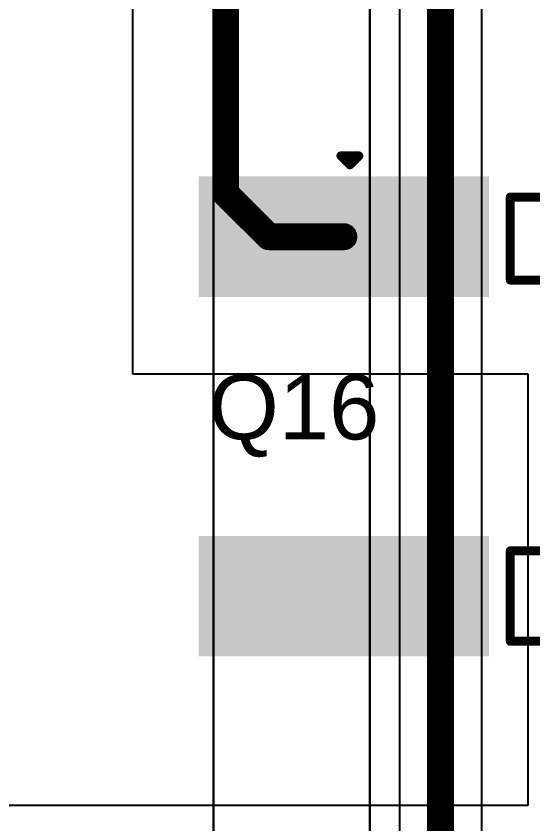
# Model space of a CAD drawing. Header units: inches. Extents: x 0 to 5379, y 0 to 5429.
# Drawn here: x 174.36 to 181.66, y 34.2 to 45.62 of the extents above; entities that cross this region are included whole.
import ezdxf

# ---------------------------------------------------------------- set-up
doc = ezdxf.new("R2010")
doc.units = ezdxf.units.IN
for name, color, linetype in [('Bottom Layer', 5, 'Continuous'), ('SIG 01', 90, 'Continuous'), ('Top Layer', 1, 'Continuous'), ('Top Overlay', 2, 'Continuous'), ('Top Paste', 8, 'Continuous'), ('Top Solder', 216, 'Continuous')]:
    doc.layers.add(name, color=color, linetype=linetype)
doc.styles.add('Arial', font='', dxfattribs={"height": 0.2})
doc.styles.get('Arial').set_extended_font_data('Arial')

# ---------------------------------------------------------------- blocks, each defined once
blk = doc.blocks.new('H2PAK_2_759')
at = {"layer": 'Top Layer'}
for points in [[(-3.34, -3.578), (-1.74, -3.578), (-1.74, -7.578), (-3.34, -7.578)], [(1.74, -3.578), (3.34, -3.578), (3.34, -7.578), (1.74, -7.578)]]:
    blk.add_hatch(color=1, dxfattribs=at).paths.add_polyline_path(points)
at = {"layer": 'Top Paste'}
for points in [[(-3.34, -3.578), (-1.74, -3.578), (-1.74, -7.578), (-3.34, -7.578)], [(1.74, -3.578), (3.34, -3.578), (3.34, -7.578), (1.74, -7.578)]]:
    blk.add_hatch(color=8, dxfattribs=at).paths.add_polyline_path(points)
at = {"layer": 'Top Solder'}
for points in [[(-3.391, -3.528), (-1.689, -3.528), (-1.689, -7.629), (-3.391, -7.629)], [(1.689, -3.528), (3.391, -3.528), (3.391, -7.629), (1.689, -7.629)]]:
    blk.add_hatch(color=216, dxfattribs=at).paths.add_polyline_path(points)
at = {"layer": 'Top Overlay'}
for points in [[(-3.1, -3.225, 0.127, 0.127, 0), (-3.1, -1.725, 0.127, 0.127, 0)], [(-1.927, -3.225, 0.127, 0.127, 0), (-1.927, -1.725, 0.127, 0.127, 0)], [(1.9, -3.225, 0.127, 0.127, 0), (1.9, -1.725, 0.127, 0.127, 0)], [(3.178, -3.225, 0.127, 0.127, 0), (3.178, -1.725, 0.127, 0.127, 0)], [(-1.927, -3.225, 0.127, 0.127, 0), (-3.1, -3.225, 0.127, 0.127, 0)], [(3.178, -3.225, 0.127, 0.127, 0), (1.9, -3.225, 0.127, 0.127, 0)], [(-3.556, -5.493, 0.127, 0.127, 0), (-3.683, -5.366, 0.127, 0.127, 0)], [(-3.683, -5.62, 0.127, 0.127, 0), (-3.683, -5.366, 0.127, 0.127, 0)], [(-3.683, -5.62, 0.127, 0.127, 0), (-3.556, -5.493, 0.127, 0.127, 0)]]:
    blk.add_lwpolyline(points, format="xyseb", dxfattribs=at)
for points in [[(-3.132, -3.225, 0.0635, 0.0635, 1), (-3.068, -3.225, 0.0635, 0.0635, 1)], [(-3.132, -3.225, 0.0635, 0.0635, 1), (-3.068, -3.225, 0.0635, 0.0635, 1)], [(-1.959, -3.225, 0.0635, 0.0635, 1), (-1.896, -3.225, 0.0635, 0.0635, 1)], [(-1.959, -3.225, 0.0635, 0.0635, 1), (-1.896, -3.225, 0.0635, 0.0635, 1)], [(1.868, -3.225, 0.0635, 0.0635, 1), (1.932, -3.225, 0.0635, 0.0635, 1)], [(1.868, -3.225, 0.0635, 0.0635, 1), (1.932, -3.225, 0.0635, 0.0635, 1)], [(3.146, -3.225, 0.0635, 0.0635, 1), (3.21, -3.225, 0.0635, 0.0635, 1)], [(3.146, -3.225, 0.0635, 0.0635, 1), (3.21, -3.225, 0.0635, 0.0635, 1)], [(-3.714, -5.366, 0.0635, 0.0635, 1), (-3.651, -5.366, 0.0635, 0.0635, 1)], [(-3.714, -5.366, 0.0635, 0.0635, 1), (-3.651, -5.366, 0.0635, 0.0635, 1)], [(-3.587, -5.493, 0.0635, 0.0635, 1), (-3.524, -5.493, 0.0635, 0.0635, 1)], [(-3.587, -5.493, 0.0635, 0.0635, 1), (-3.524, -5.493, 0.0635, 0.0635, 1)], [(-3.714, -5.62, 0.0635, 0.0635, 1), (-3.651, -5.62, 0.0635, 0.0635, 1)], [(-3.714, -5.62, 0.0635, 0.0635, 1), (-3.651, -5.62, 0.0635, 0.0635, 1)]]:
    blk.add_lwpolyline(points, format="xyseb", close=True, dxfattribs=at)

msp = doc.modelspace()

# ---------------------------------------------------------------- linework, layer by layer
at = {"layer": 'Bottom Layer'}
for p, q in [((177.144, 0.388), (177.144, 62.456)), ((179.354, 61.694), (179.354, 0.388)), ((177.144, 50.597), (177.144, 10.492)), ((179.354, 31.161), (179.354, 47.151))]:
    msp.add_line(p, q, dxfattribs=at)
at = {"layer": 'SIG 01'}
for p, q in [((180.939, 31.633), (180.939, 57.987)), ((179.773, 46.94), (179.773, 31.874))]:
    msp.add_line(p, q, dxfattribs=at)
msp.add_lwpolyline([(180.356, 31.633, 0.381, 0.381, 0), (180.356, 58.228, 0.381, 0.381, 0)], format="xyseb", dxfattribs=at)
at = {"layer": 'Top Layer'}
for p, q in [((176.001, 46.409), (176.001, 40.56)), ((176.001, 40.56), (181.589, 40.56)), ((181.589, 40.56), (181.589, 34.458)), ((181.589, 34.458), (154.567, 34.458))]:
    msp.add_line(p, q, dxfattribs=at)
for points in [[(177.317, 43.107, 0.381, 0.381, 0), (177.317, 47.705, 0.381, 0.381, 0)], [(177.317, 43.107, 0.381, 0.381, 0), (177.927, 42.498, 0.381, 0.381, 0)], [(177.927, 42.498, 0.381, 0.381, 0), (178.987, 42.498, 0.381, 0.381, 0)]]:
    msp.add_lwpolyline(points, format="xyseb", dxfattribs=at)
for points in [[(177.222, 43.107, 0.191, 0.191, 1), (177.413, 43.107, 0.191, 0.191, 1)], [(177.222, 43.107, 0.191, 0.191, 1), (177.413, 43.107, 0.191, 0.191, 1)], [(177.832, 42.498, 0.191, 0.191, 1), (178.022, 42.498, 0.191, 0.191, 1)], [(177.832, 42.498, 0.191, 0.191, 1), (178.022, 42.498, 0.191, 0.191, 1)], [(178.892, 42.498, 0.191, 0.191, 1), (179.083, 42.498, 0.191, 0.191, 1)]]:
    msp.add_lwpolyline(points, format="xyseb", close=True, dxfattribs=at)

# ---------------------------------------------------------------- block references
at = {"rotation": 270}
msp.add_blockref('H2PAK_2_759', (184.566, 39.958), dxfattribs=at)

# ---------------------------------------------------------------- texts
at = {"layer": 'Top Overlay', "style": 'Arial'}
msp.add_text('Q16', height=0.9144, dxfattribs=at).set_placement((177.076, 39.633))

doc.saveas('drawing.dxf')
